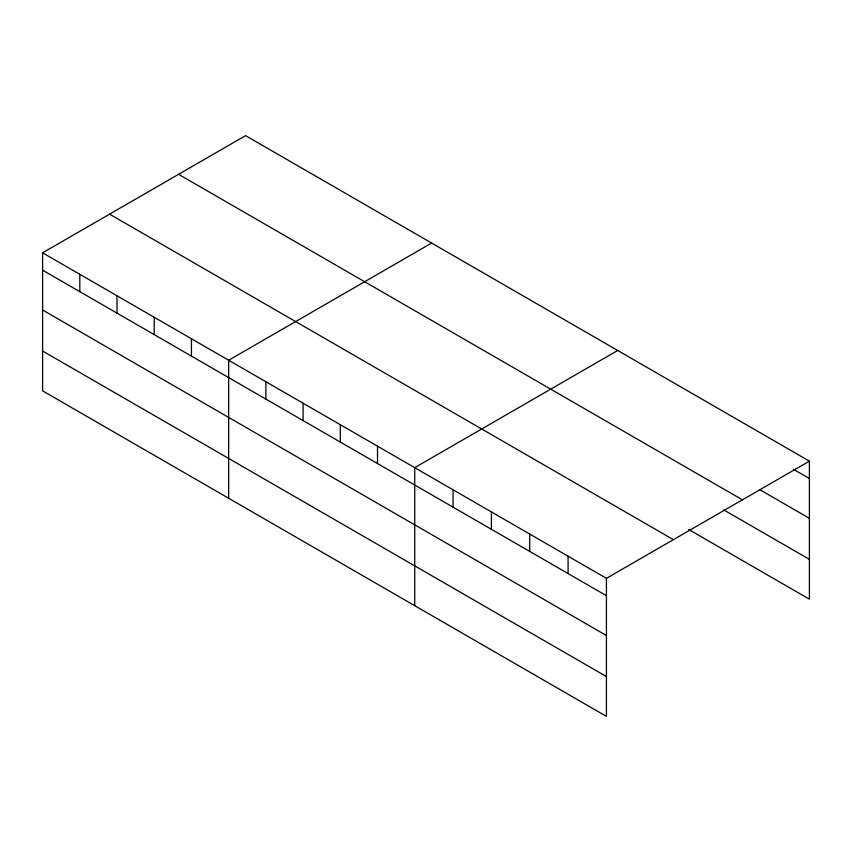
<?xml version="1.0" encoding="UTF-8"?>
<svg xmlns="http://www.w3.org/2000/svg" width="852" height="852" viewBox="0 0 852 852"><rect width="100%" height="100%" fill="white"/><g stroke="black" fill="none" stroke-linecap="round" stroke-linejoin="round"><path stroke-width="1.28" d="M42.6 252.82L606.422 578.338L606.422 716.362L42.6 390.844L42.6 252.82L245.578 135.638L809.4 461.156L809.4 599.18L688.746 529.518M431.634 243.054L228.666 360.247L228.666 498.271M617.7 350.481L414.722 467.663L414.722 605.687M606.422 578.338L809.4 461.156M793.617 469.399L809.4 478.515M759.782 489.687L809.4 518.335M178.59 174.309L742.422 499.826M723.699 509.879L809.4 559.359M109.578 214.15L673.41 539.667M42.6 270.18L606.422 595.708M42.6 310L606.422 635.517M42.6 351.024L606.422 676.552M568.082 556.207L568.082 573.566M529.742 534.076L529.742 551.436M491.402 511.935L491.402 529.294M453.062 489.804L453.062 507.164M377.511 446.182L377.511 463.541M340.299 424.701L340.299 442.06M303.088 403.209L303.088 420.579M265.877 381.728L265.877 399.087M191.444 338.755L191.444 356.125M154.233 317.274L154.233 334.634M117.022 295.793L117.022 313.153M79.811 274.301L79.811 291.672"/></g></svg>
